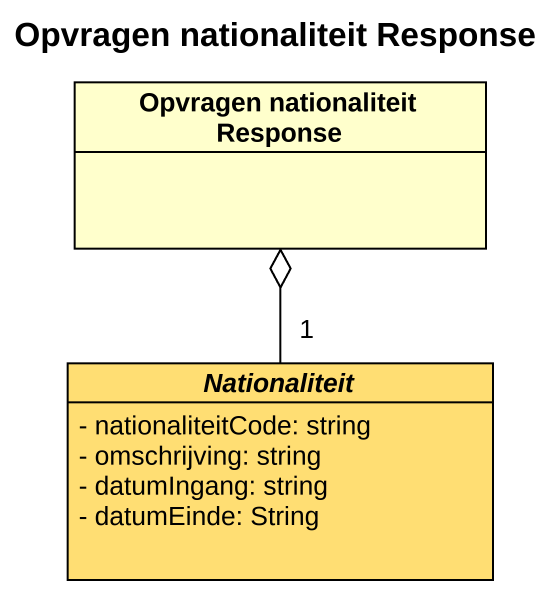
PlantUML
@startuml
title Opvragen nationaliteit Response
hide circle
hide empty members
skinparam classAttributeIconSize 0
class "Opvragen nationaliteit Response" as Opvragen_nationaliteit
abstract class Nationaliteit #FFDE73 {
  - nationaliteitCode: string
  - omschrijving: string
  - datumIngang: string
  - datumEinde: String
}
Nationaliteit "1" -up-o Opvragen_nationaliteit
@enduml
